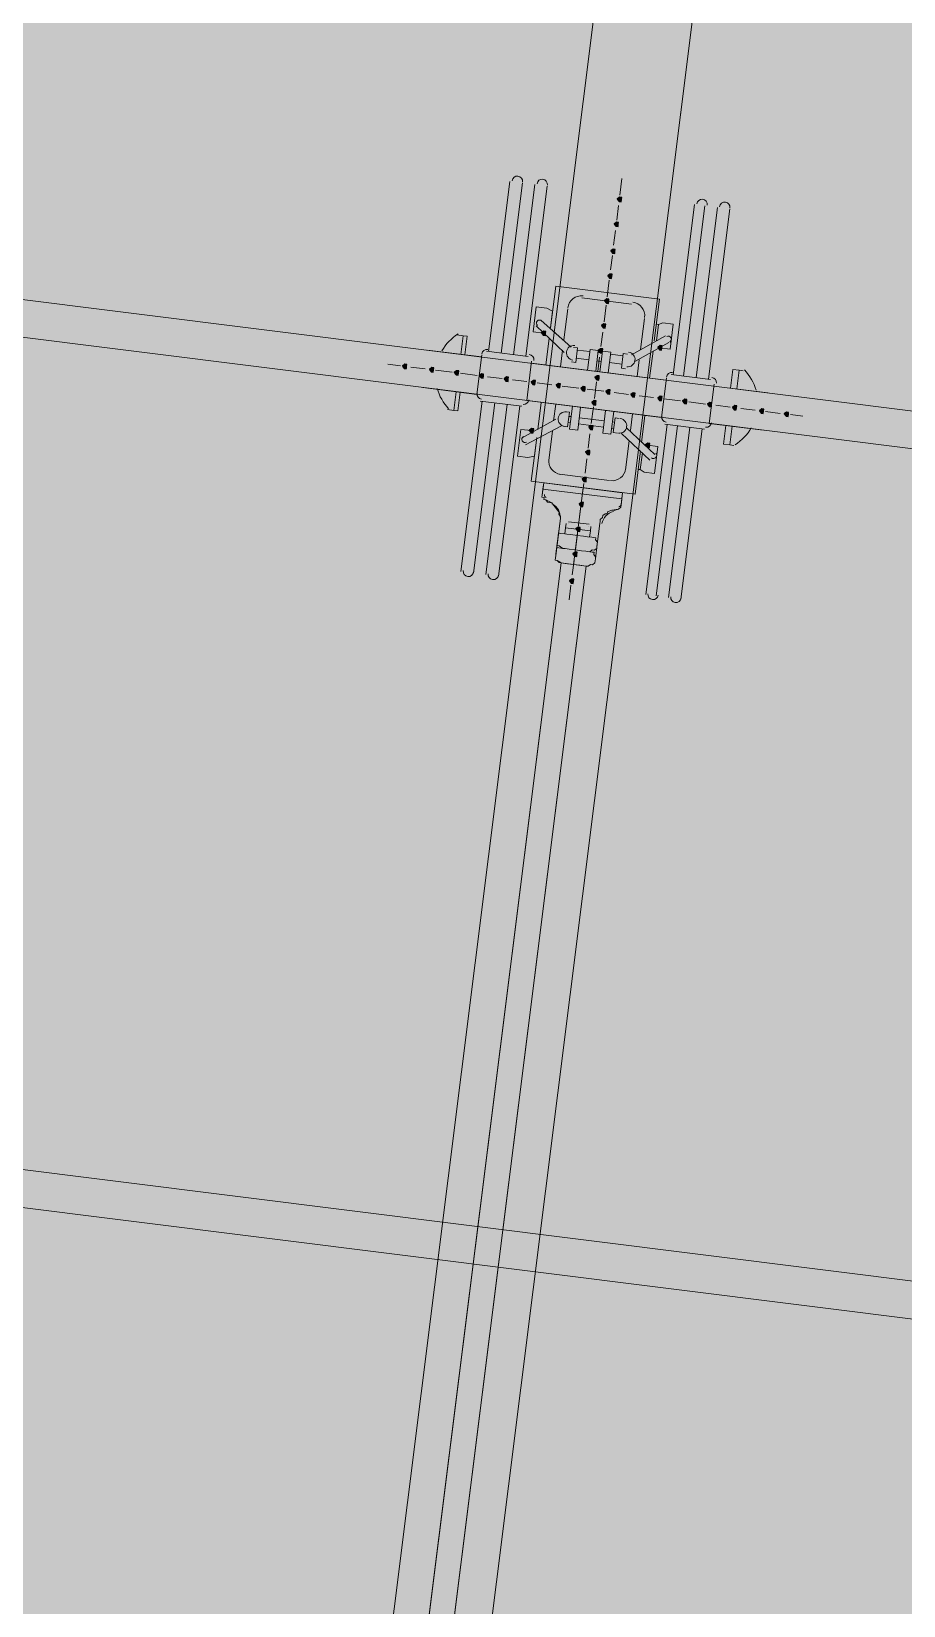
# Model space of a CAD drawing. Header units: metres. Extents: x -4 to 509425, y 7549 to 4732445.
# Drawn here: x 476061.04 to 476064.57, y 4719738.14 to 4719744.51 of the extents above; entities that cross this region are included whole.
import ezdxf

# ---------------------------------------------------------------- set-up
doc = ezdxf.new("R2010")
doc.units = ezdxf.units.M
doc.header["$LTSCALE"] = 0.01
doc.header["$MEASUREMENT"] = 0
doc.layers.get('0').update_dxf_attribs({"lineweight": 0})
doc.layers.add('_SUBESTACIÓN', color=1, linetype='Continuous')
doc.layers.add('SUBESTACION LA VID', color=253, linetype='Continuous')

# ---------------------------------------------------------------- blocks, each defined once
blk = doc.blocks.new('A$Cfff6051d')
at = {"layer": 'SUBESTACION LA VID', "transparency": 33554687}
h = blk.add_hatch(color=256, dxfattribs=at)
h.dxf.hatch_style = 2
h.paths.add_polyline_path([(476063.4263, 4719743.8324), (476063.4274, 4719743.8408), (476063.419, 4719743.8419), (476063.4095, 4719743.8345), (476063.4169, 4719743.8251), (476063.4253, 4719743.824)])
h = blk.add_hatch(color=256, dxfattribs=at)
h.dxf.hatch_style = 2
h.paths.add_polyline_path([(476063.4137, 4719743.7316), (476063.4148, 4719743.74), (476063.4064, 4719743.7411), (476063.3969, 4719743.7337), (476063.4043, 4719743.7243), (476063.4127, 4719743.7232)])
h = blk.add_hatch(color=256, dxfattribs=at)
h.dxf.hatch_style = 2
h.paths.add_polyline_path([(476063.4, 4719743.6224), (476063.4011, 4719743.6308), (476063.3927, 4719743.6319), (476063.3832, 4719743.6245), (476063.3906, 4719743.6151), (476063.399, 4719743.614)])
h = blk.add_hatch(color=256, dxfattribs=at)
h.dxf.hatch_style = 2
h.paths.add_polyline_path([(476063.3874, 4719743.5216), (476063.3884, 4719743.53), (476063.38, 4719743.5311), (476063.3706, 4719743.5237), (476063.3779, 4719743.5143), (476063.3863, 4719743.5132)])
h = blk.add_hatch(color=256, dxfattribs=at)
h.dxf.hatch_style = 2
h.paths.add_polyline_path([(476063.3747, 4719743.4208), (476063.3758, 4719743.4292), (476063.3674, 4719743.4303), (476063.3579, 4719743.4229), (476063.3653, 4719743.4135), (476063.3737, 4719743.4124)])
h = blk.add_hatch(color=256, dxfattribs=at)
h.dxf.hatch_style = 2
h.paths.add_polyline_path([(476063.3621, 4719743.32), (476063.3632, 4719743.3284), (476063.3548, 4719743.3295), (476063.3453, 4719743.3221), (476063.3526, 4719743.3127), (476063.361, 4719743.3116)])
h = blk.add_hatch(color=256, dxfattribs=at)
h.dxf.hatch_style = 2
h.paths.add_polyline_path([(476063.1195, 4719743.2907), (476063.1206, 4719743.2991), (476063.1122, 4719743.3001), (476063.1027, 4719743.2928), (476063.1101, 4719743.2833), (476063.1185, 4719743.2823)])
h = blk.add_hatch(color=256, dxfattribs=at)
h.dxf.hatch_style = 2
h.paths.add_polyline_path([(476063.3495, 4719743.2192), (476063.3505, 4719743.2276), (476063.3421, 4719743.2287), (476063.3327, 4719743.2213), (476063.34, 4719743.2119), (476063.3484, 4719743.2108)])
h = blk.add_hatch(color=256, dxfattribs=at)
h.dxf.hatch_style = 2
h.paths.add_polyline_path([(476063.5899, 4719743.2317), (476063.591, 4719743.2401), (476063.5826, 4719743.2412), (476063.5731, 4719743.2338), (476063.5805, 4719743.2244), (476063.5889, 4719743.2233)])
h = blk.add_hatch(color=256, dxfattribs=at)
h.dxf.hatch_style = 2
h.paths.add_polyline_path([(476062.5566, 4719743.1565), (476062.5577, 4719743.1649), (476062.5493, 4719743.1659), (476062.5398, 4719743.1586), (476062.5472, 4719743.1491), (476062.5556, 4719743.1481)])
h = blk.add_hatch(color=256, dxfattribs=at)
h.dxf.hatch_style = 2
h.paths.add_polyline_path([(476062.6658, 4719743.1428), (476062.6669, 4719743.1512), (476062.6585, 4719743.1522), (476062.649, 4719743.1449), (476062.6564, 4719743.1354), (476062.6648, 4719743.1344)])
h = blk.add_hatch(color=256, dxfattribs=at)
h.dxf.hatch_style = 2
h.paths.add_polyline_path([(476062.7666, 4719743.1302), (476062.7677, 4719743.1386), (476062.7593, 4719743.1396), (476062.7498, 4719743.1323), (476062.7572, 4719743.1228), (476062.7656, 4719743.1218)])
h = blk.add_hatch(color=256, dxfattribs=at)
h.dxf.hatch_style = 2
h.paths.add_polyline_path([(476062.8674, 4719743.1175), (476062.8685, 4719743.1259), (476062.8601, 4719743.127), (476062.8506, 4719743.1196), (476062.858, 4719743.1102), (476062.8664, 4719743.1091)])
h = blk.add_hatch(color=256, dxfattribs=at)
h.dxf.hatch_style = 2
h.paths.add_polyline_path([(476062.9682, 4719743.1049), (476062.9693, 4719743.1133), (476062.9609, 4719743.1143), (476062.9514, 4719743.107), (476062.9588, 4719743.0975), (476062.9672, 4719743.0965)])
h = blk.add_hatch(color=256, dxfattribs=at)
h.dxf.hatch_style = 2
h.paths.add_polyline_path([(476063.0774, 4719743.0912), (476063.0785, 4719743.0996), (476063.0701, 4719743.1006), (476063.0606, 4719743.0933), (476063.068, 4719743.0838), (476063.0764, 4719743.0828)])
h = blk.add_hatch(color=256, dxfattribs=at)
h.dxf.hatch_style = 2
h.paths.add_polyline_path([(476063.1783, 4719743.0785), (476063.1793, 4719743.0869), (476063.1709, 4719743.088), (476063.1615, 4719743.0807), (476063.1688, 4719743.0712), (476063.1772, 4719743.0701)])
h = blk.add_hatch(color=256, dxfattribs=at)
h.dxf.hatch_style = 2
h.paths.add_polyline_path([(476063.2791, 4719743.0659), (476063.2801, 4719743.0743), (476063.2717, 4719743.0754), (476063.2623, 4719743.068), (476063.2696, 4719743.0586), (476063.278, 4719743.0575)])
h = blk.add_hatch(color=256, dxfattribs=at)
h.dxf.hatch_style = 2
h.paths.add_polyline_path([(476063.3358, 4719743.11), (476063.3368, 4719743.1184), (476063.3284, 4719743.1195), (476063.319, 4719743.1121), (476063.3263, 4719743.1027), (476063.3347, 4719743.1016)])
h = blk.add_hatch(color=256, dxfattribs=at)
h.dxf.hatch_style = 2
h.paths.add_polyline_path([(476063.3799, 4719743.0533), (476063.3809, 4719743.0617), (476063.3725, 4719743.0627), (476063.3631, 4719743.0554), (476063.3704, 4719743.0459), (476063.3788, 4719743.0449)])
h = blk.add_hatch(color=256, dxfattribs=at)
h.dxf.hatch_style = 2
h.paths.add_polyline_path([(476063.3231, 4719743.0092), (476063.3242, 4719743.0176), (476063.3158, 4719743.0186), (476063.3063, 4719743.0113), (476063.3137, 4719743.0018), (476063.3221, 4719743.0008)])
h = blk.add_hatch(color=256, dxfattribs=at)
h.dxf.hatch_style = 2
h.paths.add_polyline_path([(476063.4807, 4719743.0406), (476063.4817, 4719743.049), (476063.4733, 4719743.0501), (476063.4639, 4719743.0427), (476063.4712, 4719743.0333), (476063.4796, 4719743.0322)])
h = blk.add_hatch(color=256, dxfattribs=at)
h.dxf.hatch_style = 2
h.paths.add_polyline_path([(476063.5899, 4719743.0269), (476063.5909, 4719743.0353), (476063.5825, 4719743.0364), (476063.5731, 4719743.0291), (476063.5804, 4719743.0196), (476063.5888, 4719743.0185)])
h = blk.add_hatch(color=256, dxfattribs=at)
h.dxf.hatch_style = 2
h.paths.add_polyline_path([(476063.6907, 4719743.0143), (476063.6917, 4719743.0227), (476063.6833, 4719743.0238), (476063.6739, 4719743.0164), (476063.6812, 4719743.007), (476063.6896, 4719743.0059)])
h = blk.add_hatch(color=256, dxfattribs=at)
h.dxf.hatch_style = 2
h.paths.add_polyline_path([(476063.7915, 4719743.0017), (476063.7925, 4719743.0101), (476063.7841, 4719743.0111), (476063.7747, 4719743.0038), (476063.782, 4719742.9943), (476063.7904, 4719742.9933)])
h = blk.add_hatch(color=256, dxfattribs=at)
h.dxf.hatch_style = 2
h.paths.add_polyline_path([(476063.8923, 4719742.989), (476063.8933, 4719742.9974), (476063.8849, 4719742.9985), (476063.8755, 4719742.9911), (476063.8828, 4719742.9817), (476063.8912, 4719742.9806)])
h = blk.add_hatch(color=256, dxfattribs=at)
h.dxf.hatch_style = 2
h.paths.add_polyline_path([(476064.0015, 4719742.9753), (476064.0025, 4719742.9837), (476063.9941, 4719742.9848), (476063.9847, 4719742.9774), (476063.992, 4719742.968), (476064.0004, 4719742.9669)])
h = blk.add_hatch(color=256, dxfattribs=at)
h.dxf.hatch_style = 2
h.paths.add_polyline_path([(476064.1023, 4719742.9627), (476064.1033, 4719742.9711), (476064.0949, 4719742.9722), (476064.0855, 4719742.9648), (476064.0928, 4719742.9554), (476064.1012, 4719742.9543)])
h = blk.add_hatch(color=256, dxfattribs=at)
h.dxf.hatch_style = 2
h.paths.add_polyline_path([(476063.07, 4719742.8959), (476063.0711, 4719742.9043), (476063.0627, 4719742.9053), (476063.0532, 4719742.898), (476063.0606, 4719742.8885), (476063.069, 4719742.8875)])
h = blk.add_hatch(color=256, dxfattribs=at)
h.dxf.hatch_style = 2
h.paths.add_polyline_path([(476063.3105, 4719742.9084), (476063.3115, 4719742.9168), (476063.3031, 4719742.9178), (476063.2937, 4719742.9105), (476063.301, 4719742.901), (476063.3094, 4719742.9)])
h = blk.add_hatch(color=256, dxfattribs=at)
h.dxf.hatch_style = 2
h.paths.add_polyline_path([(476063.2979, 4719742.8076), (476063.2989, 4719742.816), (476063.2905, 4719742.817), (476063.2811, 4719742.8097), (476063.2884, 4719742.8002), (476063.2968, 4719742.7992)])
h = blk.add_hatch(color=256, dxfattribs=at)
h.dxf.hatch_style = 2
h.paths.add_polyline_path([(476063.5404, 4719742.8369), (476063.5415, 4719742.8453), (476063.5331, 4719742.8464), (476063.5236, 4719742.839), (476063.531, 4719742.8296), (476063.5394, 4719742.8285)])
h = blk.add_hatch(color=256, dxfattribs=at)
h.dxf.hatch_style = 2
h.paths.add_polyline_path([(476063.2842, 4719742.6984), (476063.2852, 4719742.7068), (476063.2768, 4719742.7078), (476063.2674, 4719742.7005), (476063.2747, 4719742.691), (476063.2831, 4719742.69)])
h = blk.add_hatch(color=256, dxfattribs=at)
h.dxf.hatch_style = 2
h.paths.add_polyline_path([(476063.2715, 4719742.5976), (476063.2726, 4719742.606), (476063.2642, 4719742.607), (476063.2547, 4719742.5997), (476063.2621, 4719742.5902), (476063.2705, 4719742.5892)])
h = blk.add_hatch(color=256, dxfattribs=at)
h.dxf.hatch_style = 2
h.paths.add_polyline_path([(476063.2589, 4719742.4968), (476063.2599, 4719742.5052), (476063.2515, 4719742.5062), (476063.2421, 4719742.4989), (476063.2494, 4719742.4894), (476063.2578, 4719742.4884)])
h = blk.add_hatch(color=256, dxfattribs=at)
h.dxf.hatch_style = 2
h.paths.add_polyline_path([(476063.2463, 4719742.396), (476063.2473, 4719742.4044), (476063.2389, 4719742.4054), (476063.2295, 4719742.3981), (476063.2368, 4719742.3886), (476063.2452, 4719742.3876)])
h = blk.add_hatch(color=256, dxfattribs=at)
h.dxf.hatch_style = 2
h.paths.add_polyline_path([(476063.2326, 4719742.2868), (476063.2336, 4719742.2952), (476063.2252, 4719742.2962), (476063.2158, 4719742.2889), (476063.2231, 4719742.2794), (476063.2315, 4719742.2784)])
at = {"layer": 'SUBESTACION LA VID', "lineweight": 15}
for p, q in [((476071.0252, 4719742.1716), (475975.2782, 4719754.1753)), ((476071.0063, 4719742.0204), (475975.2593, 4719754.0241)), ((476070.5903, 4719738.7022), (475974.8433, 4719750.706)), ((476070.5713, 4719738.551), (475974.8243, 4719750.5548)), ((476062.9748, 4719743.9061), (476062.8885, 4719743.2173)), ((476062.9389, 4719743.2109), (476063.0252, 4719743.8998)), ((476063.0756, 4719743.8935), (476062.9893, 4719743.2046)), ((476063.0397, 4719743.1983), (476063.126, 4719743.8871)), ((476063.4285, 4719743.9175), (476063.42, 4719743.8503)), ((476063.4148, 4719743.8083), (476063.4074, 4719743.7495)), ((476063.6361, 4719743.1235), (476063.7225, 4719743.8124)), ((476063.7645, 4719743.8071), (476063.6781, 4719743.1183)), ((476063.7285, 4719743.112), (476063.8149, 4719743.8008)), ((476063.8653, 4719743.7945), (476063.7789, 4719743.1056)), ((476063.4021, 4719743.7075), (476063.3948, 4719743.6487)), ((476063.3895, 4719743.6067), (476063.3821, 4719743.5479)), ((476063.3769, 4719743.5059), (476063.3684, 4719743.4387)), ((476063.1395, 4719743.3138), (476063.1605, 4719743.4818)), ((476063.5806, 4719743.4291), (476063.1605, 4719743.4818)), ((476063.193, 4719743.2644), (476063.2088, 4719743.3904)), ((476063.4671, 4719743.4092), (476063.2655, 4719743.4345)), ((476063.3642, 4719743.4051), (476063.3558, 4719743.3379)), ((476063.5595, 4719743.2611), (476063.5806, 4719743.4291)), ((476063.0807, 4719743.3212), (476063.1951, 4719743.213)), ((476063.1006, 4719743.3443), (476063.2235, 4719743.235)), ((476063.5038, 4719743.2254), (476063.5196, 4719743.3514)), ((476062.7604, 4719743.2845), (476062.7856, 4719743.2814)), ((476063.1205, 4719743.1626), (476063.1342, 4719743.2718)), ((476063.3505, 4719743.2959), (476063.3432, 4719743.2371)), ((476063.6047, 4719743.2811), (476063.4671, 4719743.2045)), ((476063.6183, 4719743.2538), (476063.4807, 4719743.1772)), ((476062.8601, 4719743.1952), (476062.6417, 4719743.2226)), ((476062.8412, 4719743.044), (476062.8612, 4719743.2036)), ((476063.0481, 4719743.1973), (476062.8801, 4719743.2183)), ((476063.1793, 4719743.1552), (476063.1878, 4719743.2224)), ((476063.2938, 4719743.1835), (476063.2434, 4719743.1898)), ((476063.298, 4719743.2171), (476063.2476, 4719743.2234)), ((476063.2885, 4719743.1415), (476063.2991, 4719743.2255)), ((476063.3327, 4719743.2213), (476063.2991, 4719743.2255)), ((476063.3221, 4719743.1373), (476063.3327, 4719743.2213)), ((476063.3379, 4719743.1951), (476063.3305, 4719743.1363)), ((476063.3484, 4719743.2108), (476063.3316, 4719743.2129)), ((476063.3389, 4719743.1352), (476063.3495, 4719743.2192)), ((476063.3831, 4719743.215), (476063.3495, 4719743.2192)), ((476063.3725, 4719743.131), (476063.3831, 4719743.215)), ((476063.4324, 4719743.2003), (476063.382, 4719743.2066)), ((476063.4503, 4719743.2066), (476063.4335, 4719743.2087)), ((476063.5405, 4719743.1099), (476063.5542, 4719743.2191)), ((476063.6235, 4719743.2275), (476063.5815, 4719743.2328)), ((476062.5314, 4719743.1596), (476062.481, 4719743.166)), ((476062.6322, 4719743.147), (476062.5734, 4719743.1544)), ((476062.7414, 4719743.1333), (476062.6742, 4719743.1417)), ((476062.8422, 4719743.1207), (476062.775, 4719743.1291)), ((476063.0628, 4719743.1784), (476063.0428, 4719743.0187)), ((476063.6077, 4719743.1015), (476063.0617, 4719743.17)), ((476063.3442, 4719743.1772), (476063.3274, 4719743.1793)), ((476063.4282, 4719743.1667), (476063.3778, 4719743.173)), ((476063.4901, 4719743.1162), (476063.4986, 4719743.1834)), ((476063.6277, 4719743.1246), (476063.7873, 4719743.1046)), ((476063.9196, 4719743.1392), (476063.9028, 4719743.1413)), ((476062.8412, 4719743.044), (476062.6227, 4719743.0714)), ((476062.943, 4719743.108), (476062.8842, 4719743.1154)), ((476063.0438, 4719743.0954), (476062.985, 4719743.1028)), ((476063.1447, 4719743.0828), (476063.0858, 4719743.0901)), ((476063.2539, 4719743.0691), (476063.1867, 4719743.0775)), ((476063.3547, 4719743.0564), (476063.2875, 4719743.0649)), ((476063.3253, 4719743.0943), (476063.3168, 4719743.027)), ((476063.782, 4719742.9261), (476063.802, 4719743.0857)), ((476063.801, 4719743.0773), (476064.0194, 4719743.0499)), ((476062.7645, 4719742.9768), (476062.774, 4719743.0524)), ((476062.7768, 4719742.3268), (476062.8632, 4719743.0157)), ((476062.9136, 4719743.0093), (476062.8272, 4719742.3205)), ((476063.0228, 4719742.9956), (476062.8548, 4719743.0167)), ((476062.8776, 4719742.3142), (476062.964, 4719743.003)), ((476063.0144, 4719742.9967), (476062.928, 4719742.3079)), ((476063.0879, 4719742.9022), (476063.1016, 4719743.0114)), ((476063.1519, 4719742.9368), (476063.1604, 4719743.004)), ((476063.2276, 4719742.9956), (476063.216, 4719742.9032)), ((476063.4555, 4719743.0438), (476063.3967, 4719743.0512)), ((476063.5563, 4719743.0312), (476063.4975, 4719743.0385)), ((476063.6655, 4719743.0175), (476063.5983, 4719743.0259)), ((476063.7663, 4719743.0048), (476063.6991, 4719743.0133)), ((476063.8671, 4719742.9922), (476063.8083, 4719742.9996)), ((476062.7477, 4719742.9789), (476062.7225, 4719742.9821)), ((476063.0238, 4719742.8675), (476063.1614, 4719742.9441)), ((476063.2223, 4719742.9536), (476063.2139, 4719742.9546)), ((476063.2612, 4719742.9914), (476063.2496, 4719742.899)), ((476063.3567, 4719742.9367), (476063.2559, 4719742.9494)), ((476063.3126, 4719742.9934), (476063.3042, 4719742.9262)), ((476063.362, 4719742.9787), (476063.3504, 4719742.8863)), ((476063.3956, 4719742.9745), (476063.384, 4719742.8821)), ((476063.3987, 4719742.9315), (476063.3903, 4719742.9325)), ((476063.4628, 4719742.8978), (476063.4712, 4719742.965)), ((476063.5079, 4719742.8495), (476063.5216, 4719742.9587)), ((476063.9679, 4719742.9796), (476063.9091, 4719742.9869)), ((476064.0687, 4719742.9669), (476064.0099, 4719742.9743)), ((476064.1611, 4719742.9553), (476064.1107, 4719742.9617)), ((476063.0374, 4719742.8402), (476063.1834, 4719742.9158)), ((476063.0615, 4719742.6922), (476063.0837, 4719742.8686)), ((476063.1319, 4719742.7772), (476063.1467, 4719742.8948)), ((476063.2191, 4719742.9284), (476063.2107, 4719742.9294)), ((476063.2496, 4719742.899), (476063.216, 4719742.9032)), ((476063.3536, 4719742.9115), (476063.2527, 4719742.9242)), ((476063.2989, 4719742.8842), (476063.2916, 4719742.8254)), ((476063.384, 4719742.8821), (476063.3504, 4719742.8863)), ((476063.3956, 4719742.9063), (476063.3872, 4719742.9073)), ((476063.4103, 4719742.8874), (476063.3935, 4719742.8895)), ((476063.5415, 4719742.777), (476063.4271, 4719742.8852)), ((476063.5614, 4719742.8001), (476063.447, 4719742.9083)), ((476063.6108, 4719742.9219), (476063.5245, 4719742.2331)), ((476063.5665, 4719742.2278), (476063.6528, 4719742.9167)), ((476063.6024, 4719742.923), (476063.762, 4719742.903)), ((476063.7032, 4719742.9103), (476063.6169, 4719742.2215)), ((476063.6673, 4719742.2152), (476063.7536, 4719742.904)), ((476063.782, 4719742.9261), (476064.0004, 4719742.8987)), ((476063.8397, 4719742.842), (476063.8492, 4719742.9176)), ((476063.4427, 4719742.7382), (476063.4575, 4719742.8558)), ((476063.4816, 4719742.6395), (476063.5037, 4719742.8159)), ((476063.574, 4719742.8327), (476063.532, 4719742.838)), ((476063.8649, 4719742.8389), (476063.8817, 4719742.8368)), ((476063.2863, 4719742.7834), (476063.2789, 4719742.7246)), ((476063.4816, 4719742.6395), (476063.0615, 4719742.6922)), ((476063.3776, 4719742.6952), (476063.176, 4719742.7205)), ((476063.2737, 4719742.6826), (476063.2663, 4719742.6238)), ((476063.428, 4719742.6206), (476063.1088, 4719742.6606)), ((476063.1203, 4719742.6165), (476063.1445, 4719742.605)), ((476063.261, 4719742.5818), (476063.2526, 4719742.5146)), ((476063.3881, 4719742.5744), (476063.4143, 4719742.5797)), ((476063.1791, 4719742.5409), (476063.1686, 4719742.4569)), ((476063.2022, 4719742.5209), (476063.2001, 4719742.5041)), ((476063.2106, 4719742.5199), (476063.2106, 4719742.5199)), ((476063.2957, 4719742.5178), (476063.2117, 4719742.5283)), ((476063.2946, 4719742.5094), (476063.2946, 4719742.5094)), ((476063.3009, 4719742.4915), (476063.303, 4719742.5083)), ((476063.3282, 4719742.4369), (476063.3387, 4719742.5209)), ((476063.1612, 4719742.3981), (476063.1686, 4719742.4569)), ((476063.2484, 4719742.481), (476063.24, 4719742.4138)), ((476063.3282, 4719742.4369), (476063.3208, 4719742.3781)), ((476063.1822, 4719742.3613), (476062.4408, 4719736.4475)), ((476063.2347, 4719742.3718), (476063.2273, 4719742.313)), ((476063.283, 4719742.3487), (476062.5416, 4719736.4349)), ((476063.2221, 4719742.271), (476063.2147, 4719742.2122))]:
    blk.add_line(p, q, dxfattribs=at)
at = {"layer": 'SUBESTACION LA VID', "lineweight": 0}
for p, q in [((476063.4312, 4719742.6458), (476063.4238, 4719742.587)), ((476063.1822, 4719742.3613), (476063.283, 4719742.3487))]:
    blk.add_line(p, q, dxfattribs=at)
at = {"layer": 'SUBESTACION LA VID', "lineweight": 15}
for points in [[(476061.6303, 4719731.1396), (476066.0071, 4719766.0514), (476066.2483, 4719767.9751)], [(476066.6431, 4719767.9256), (476066.402, 4719766.0019), (476062.0251, 4719731.0901)], [(476071.0063, 4719742.0204), (476071.0252, 4719742.1716), (475975.2782, 4719754.1753), (475975.2593, 4719754.0241), (476071.0063, 4719742.0204)], [(476070.5713, 4719738.551), (476070.5903, 4719738.7022), (475974.8433, 4719750.706), (475974.8243, 4719750.5548), (476070.5713, 4719738.551)], [(476063.1111, 4719743.2917), (476063.0691, 4719743.297), (476063.0818, 4719743.3978), (476063.1238, 4719743.3925), (476063.1479, 4719743.381), (476063.1395, 4719743.3138)], [(476063.5679, 4719743.3283), (476063.5763, 4719743.3273), (476063.5679, 4719743.2601)], [(476063.6235, 4719743.2275), (476063.6362, 4719743.3283), (476063.5942, 4719743.3336), (476063.5763, 4719743.3273)], [(476062.7929, 4719743.2037), (476062.8024, 4719743.2793), (476062.7856, 4719743.2814), (476062.7761, 4719743.2058)], [(476063.2245, 4719743.1751), (476063.2413, 4719743.173), (476063.2487, 4719743.2318), (476063.2319, 4719743.2339)], [(476063.4429, 4719743.1478), (476063.4261, 4719743.1499), (476063.4335, 4719743.2087)], [(476063.8682, 4719743.0688), (476063.8776, 4719743.1445), (476063.9028, 4719743.1413), (476063.8934, 4719743.0657)], [(476063.6088, 4719743.1099), (476063.5888, 4719742.9503), (476063.0428, 4719743.0187)], [(476062.7572, 4719743.0546), (476062.7477, 4719742.9789), (476062.7645, 4719742.9768)], [(476063.1992, 4719742.9735), (476063.216, 4719742.9714), (476063.2086, 4719742.9126), (476063.1918, 4719742.9147)], [(476063.4176, 4719742.9462), (476063.4008, 4719742.9483), (476063.3935, 4719742.8895)], [(476063.0616, 4719742.8969), (476063.0196, 4719742.9022), (476063.0059, 4719742.793), (476063.0479, 4719742.7877), (476063.0742, 4719742.793), (476063.0826, 4719742.8602)], [(476063.8744, 4719742.9145), (476063.8649, 4719742.8389), (476063.8397, 4719742.842)], [(476063.4942, 4719742.7403), (476063.5026, 4719742.7393), (476063.511, 4719742.8065)], [(476063.574, 4719742.8327), (476063.5604, 4719742.7235), (476063.5183, 4719742.7287), (476063.5026, 4719742.7393)], [(476063.1056, 4719742.6354), (476063.112, 4719742.6858), (476063.2716, 4719742.6658), (476063.2326, 4719742.355), (476063.2074, 4719742.3582), (476063.199, 4719742.3592), (476063.1906, 4719742.3603), (476063.1822, 4719742.3613), (476063.1738, 4719742.3624), (476063.1664, 4719742.3718), (476063.158, 4719742.3729), (476063.1591, 4719742.3813), (476063.1601, 4719742.3897), (476063.1612, 4719742.3981), (476063.1686, 4719742.4569), (476063.1791, 4719742.5409), (476063.1802, 4719742.5493), (476063.1728, 4719742.5588), (476063.1739, 4719742.5672), (476063.1665, 4719742.5766), (476063.1592, 4719742.5861), (476063.1518, 4719742.5955), (476063.1445, 4719742.605), (476063.1277, 4719742.6071), (476063.1203, 4719742.6165), (476063.1119, 4719742.6176), (476063.113, 4719742.626), (476063.1046, 4719742.627), (476063.1056, 4719742.6354)], [(476063.4248, 4719742.5954), (476063.428, 4719742.6206), (476063.4312, 4719742.6458), (476063.112, 4719742.6858), (476063.1088, 4719742.6606), (476063.1056, 4719742.6354)], [(476063.4248, 4719742.5954), (476063.4312, 4719742.6458), (476063.2716, 4719742.6658), (476063.2326, 4719742.355), (476063.2578, 4719742.3519), (476063.2662, 4719742.3508), (476063.283, 4719742.3487), (476063.2914, 4719742.3476), (476063.3008, 4719742.355), (476063.3092, 4719742.3539), (476063.3187, 4719742.3613), (476063.3198, 4719742.3697), (476063.3208, 4719742.3781), (476063.3282, 4719742.4369), (476063.3387, 4719742.5209), (476063.3398, 4719742.5293), (476063.3408, 4719742.5377), (476063.3503, 4719742.545), (476063.3513, 4719742.5534), (476063.3608, 4719742.5608), (476063.3692, 4719742.5597), (476063.3702, 4719742.5681), (476063.3881, 4719742.5744), (476063.3965, 4719742.5734), (476063.4143, 4719742.5797), (476063.4238, 4719742.587), (476063.4248, 4719742.5954)], [(476063.2977, 4719742.4663), (476063.3009, 4719742.4915), (476063.2001, 4719742.5041), (476063.1969, 4719742.4789)], [(476063.1612, 4719742.3981), (476063.1623, 4719742.4065), (476063.1633, 4719742.4149), (476063.1644, 4719742.4233), (476063.1728, 4719742.4222), (476063.1896, 4719742.4201), (476063.198, 4719742.4191), (476063.2148, 4719742.417), (476063.24, 4719742.4138), (476063.2652, 4719742.4107), (476063.282, 4719742.4086), (476063.2988, 4719742.4064), (476063.3072, 4719742.4054), (476063.3156, 4719742.4043), (476063.3145, 4719742.3959), (476063.3219, 4719742.3865), (476063.3208, 4719742.3781), (476063.3198, 4719742.3697), (476063.3187, 4719742.3613), (476063.3092, 4719742.3539), (476063.3008, 4719742.355), (476063.2914, 4719742.3476), (476063.2746, 4719742.3498), (476063.2578, 4719742.3519), (476063.2326, 4719742.355), (476063.2074, 4719742.3582), (476063.1906, 4719742.3603), (476063.1822, 4719742.3613), (476063.1664, 4719742.3718), (476063.158, 4719742.3729), (476063.1591, 4719742.3813), (476063.1601, 4719742.3897), (476063.1612, 4719742.3981)], [(476063.2473, 4719742.4726), (476063.2725, 4719742.4695), (476063.2893, 4719742.4674), (476063.3061, 4719742.4653), (476063.3145, 4719742.4642), (476063.3229, 4719742.4631), (476063.3219, 4719742.4547), (476063.3292, 4719742.4453), (476063.3282, 4719742.4369), (476063.3271, 4719742.4285), (476063.3261, 4719742.4201), (476063.3166, 4719742.4127), (476063.3082, 4719742.4138), (476063.2988, 4719742.4064), (476063.282, 4719742.4086), (476063.2652, 4719742.4107), (476063.24, 4719742.4138), (476063.2148, 4719742.417), (476063.198, 4719742.4191), (476063.1896, 4719742.4201), (476063.1738, 4719742.4306), (476063.1654, 4719742.4317), (476063.1665, 4719742.4401), (476063.1675, 4719742.4485), (476063.1686, 4719742.4569), (476063.1696, 4719742.4653), (476063.1707, 4719742.4737), (476063.1717, 4719742.4821), (476063.1801, 4719742.4811), (476063.1969, 4719742.4789), (476063.2053, 4719742.4779), (476063.2221, 4719742.4758), (476063.2473, 4719742.4726)], [(476063.1822, 4719742.3613), (476063.283, 4719742.3487), (476062.5416, 4719736.4349), (476062.4408, 4719736.4475), (476063.1822, 4719742.3613)]]:
    blk.add_lwpolyline(points, dxfattribs=at)
at = {"layer": 'SUBESTACION LA VID'}
for points in [[(476063.4263, 4719743.8324), (476063.4274, 4719743.8408), (476063.419, 4719743.8419), (476063.4095, 4719743.8345), (476063.4169, 4719743.8251), (476063.4253, 4719743.824)], [(476063.4137, 4719743.7316), (476063.4148, 4719743.74), (476063.4064, 4719743.7411), (476063.3969, 4719743.7337), (476063.4043, 4719743.7243), (476063.4127, 4719743.7232)], [(476063.4, 4719743.6224), (476063.4011, 4719743.6308), (476063.3927, 4719743.6319), (476063.3832, 4719743.6245), (476063.3906, 4719743.6151), (476063.399, 4719743.614)], [(476063.3874, 4719743.5216), (476063.3884, 4719743.53), (476063.38, 4719743.5311), (476063.3706, 4719743.5237), (476063.3779, 4719743.5143), (476063.3863, 4719743.5132)], [(476063.3747, 4719743.4208), (476063.3758, 4719743.4292), (476063.3674, 4719743.4303), (476063.3579, 4719743.4229), (476063.3653, 4719743.4135), (476063.3737, 4719743.4124)], [(476063.3621, 4719743.32), (476063.3632, 4719743.3284), (476063.3548, 4719743.3295), (476063.3453, 4719743.3221), (476063.3526, 4719743.3127), (476063.361, 4719743.3116)], [(476063.1195, 4719743.2907), (476063.1206, 4719743.2991), (476063.1122, 4719743.3001), (476063.1027, 4719743.2928), (476063.1101, 4719743.2833), (476063.1185, 4719743.2823)], [(476063.3495, 4719743.2192), (476063.3505, 4719743.2276), (476063.3421, 4719743.2287), (476063.3327, 4719743.2213), (476063.34, 4719743.2119), (476063.3484, 4719743.2108)], [(476063.5899, 4719743.2317), (476063.591, 4719743.2401), (476063.5826, 4719743.2412), (476063.5731, 4719743.2338), (476063.5805, 4719743.2244), (476063.5889, 4719743.2233)], [(476062.5566, 4719743.1565), (476062.5577, 4719743.1649), (476062.5493, 4719743.1659), (476062.5398, 4719743.1586), (476062.5472, 4719743.1491), (476062.5556, 4719743.1481)], [(476062.6658, 4719743.1428), (476062.6669, 4719743.1512), (476062.6585, 4719743.1522), (476062.649, 4719743.1449), (476062.6564, 4719743.1354), (476062.6648, 4719743.1344)], [(476062.7666, 4719743.1302), (476062.7677, 4719743.1386), (476062.7593, 4719743.1396), (476062.7498, 4719743.1323), (476062.7572, 4719743.1228), (476062.7656, 4719743.1218)], [(476062.8674, 4719743.1175), (476062.8685, 4719743.1259), (476062.8601, 4719743.127), (476062.8506, 4719743.1196), (476062.858, 4719743.1102), (476062.8664, 4719743.1091)], [(476062.9682, 4719743.1049), (476062.9693, 4719743.1133), (476062.9609, 4719743.1143), (476062.9514, 4719743.107), (476062.9588, 4719743.0975), (476062.9672, 4719743.0965)], [(476063.0774, 4719743.0912), (476063.0785, 4719743.0996), (476063.0701, 4719743.1006), (476063.0606, 4719743.0933), (476063.068, 4719743.0838), (476063.0764, 4719743.0828)], [(476063.1783, 4719743.0785), (476063.1793, 4719743.0869), (476063.1709, 4719743.088), (476063.1615, 4719743.0807), (476063.1688, 4719743.0712), (476063.1772, 4719743.0701)], [(476063.2791, 4719743.0659), (476063.2801, 4719743.0743), (476063.2717, 4719743.0754), (476063.2623, 4719743.068), (476063.2696, 4719743.0586), (476063.278, 4719743.0575)], [(476063.3358, 4719743.11), (476063.3368, 4719743.1184), (476063.3284, 4719743.1195), (476063.319, 4719743.1121), (476063.3263, 4719743.1027), (476063.3347, 4719743.1016)], [(476063.3799, 4719743.0533), (476063.3809, 4719743.0617), (476063.3725, 4719743.0627), (476063.3631, 4719743.0554), (476063.3704, 4719743.0459), (476063.3788, 4719743.0449)], [(476063.3231, 4719743.0092), (476063.3242, 4719743.0176), (476063.3158, 4719743.0186), (476063.3063, 4719743.0113), (476063.3137, 4719743.0018), (476063.3221, 4719743.0008)], [(476063.4807, 4719743.0406), (476063.4817, 4719743.049), (476063.4733, 4719743.0501), (476063.4639, 4719743.0427), (476063.4712, 4719743.0333), (476063.4796, 4719743.0322)], [(476063.5899, 4719743.0269), (476063.5909, 4719743.0353), (476063.5825, 4719743.0364), (476063.5731, 4719743.0291), (476063.5804, 4719743.0196), (476063.5888, 4719743.0185)], [(476063.6907, 4719743.0143), (476063.6917, 4719743.0227), (476063.6833, 4719743.0238), (476063.6739, 4719743.0164), (476063.6812, 4719743.007), (476063.6896, 4719743.0059)], [(476063.7915, 4719743.0017), (476063.7925, 4719743.0101), (476063.7841, 4719743.0111), (476063.7747, 4719743.0038), (476063.782, 4719742.9943), (476063.7904, 4719742.9933)], [(476063.8923, 4719742.989), (476063.8933, 4719742.9974), (476063.8849, 4719742.9985), (476063.8755, 4719742.9911), (476063.8828, 4719742.9817), (476063.8912, 4719742.9806)], [(476064.0015, 4719742.9753), (476064.0025, 4719742.9837), (476063.9941, 4719742.9848), (476063.9847, 4719742.9774), (476063.992, 4719742.968), (476064.0004, 4719742.9669)], [(476064.1023, 4719742.9627), (476064.1033, 4719742.9711), (476064.0949, 4719742.9722), (476064.0855, 4719742.9648), (476064.0928, 4719742.9554), (476064.1012, 4719742.9543)], [(476063.07, 4719742.8959), (476063.0711, 4719742.9043), (476063.0627, 4719742.9053), (476063.0532, 4719742.898), (476063.0606, 4719742.8885), (476063.069, 4719742.8875)], [(476063.3105, 4719742.9084), (476063.3115, 4719742.9168), (476063.3031, 4719742.9178), (476063.2937, 4719742.9105), (476063.301, 4719742.901), (476063.3094, 4719742.9)], [(476063.2979, 4719742.8076), (476063.2989, 4719742.816), (476063.2905, 4719742.817), (476063.2811, 4719742.8097), (476063.2884, 4719742.8002), (476063.2968, 4719742.7992)], [(476063.5404, 4719742.8369), (476063.5415, 4719742.8453), (476063.5331, 4719742.8464), (476063.5236, 4719742.839), (476063.531, 4719742.8296), (476063.5394, 4719742.8285)], [(476063.2842, 4719742.6984), (476063.2852, 4719742.7068), (476063.2768, 4719742.7078), (476063.2674, 4719742.7005), (476063.2747, 4719742.691), (476063.2831, 4719742.69)], [(476063.2715, 4719742.5976), (476063.2726, 4719742.606), (476063.2642, 4719742.607), (476063.2547, 4719742.5997), (476063.2621, 4719742.5902), (476063.2705, 4719742.5892)], [(476063.2589, 4719742.4968), (476063.2599, 4719742.5052), (476063.2515, 4719742.5062), (476063.2421, 4719742.4989), (476063.2494, 4719742.4894), (476063.2578, 4719742.4884)], [(476063.2463, 4719742.396), (476063.2473, 4719742.4044), (476063.2389, 4719742.4054), (476063.2295, 4719742.3981), (476063.2368, 4719742.3886), (476063.2452, 4719742.3876)], [(476063.2326, 4719742.2868), (476063.2336, 4719742.2952), (476063.2252, 4719742.2962), (476063.2158, 4719742.2889), (476063.2231, 4719742.2794), (476063.2315, 4719742.2784)]]:
    blk.add_lwpolyline(points, close=True, dxfattribs=at)
at = {"layer": 'SUBESTACION LA VID', "lineweight": 0}
for points in [[(476063.4263, 4719743.8324), (476063.4274, 4719743.8408), (476063.419, 4719743.8419), (476063.4095, 4719743.8345), (476063.4169, 4719743.8251), (476063.4253, 4719743.824)], [(476063.4137, 4719743.7316), (476063.4148, 4719743.74), (476063.4064, 4719743.7411), (476063.3969, 4719743.7337), (476063.4043, 4719743.7243), (476063.4127, 4719743.7232)], [(476063.4, 4719743.6224), (476063.4011, 4719743.6308), (476063.3927, 4719743.6319), (476063.3832, 4719743.6245), (476063.3906, 4719743.6151), (476063.399, 4719743.614)], [(476063.3874, 4719743.5216), (476063.3884, 4719743.53), (476063.38, 4719743.5311), (476063.3706, 4719743.5237), (476063.3779, 4719743.5143), (476063.3863, 4719743.5132)], [(476063.3747, 4719743.4208), (476063.3758, 4719743.4292), (476063.3674, 4719743.4303), (476063.3579, 4719743.4229), (476063.3653, 4719743.4135), (476063.3737, 4719743.4124)], [(476063.3621, 4719743.32), (476063.3632, 4719743.3284), (476063.3548, 4719743.3295), (476063.3453, 4719743.3221), (476063.3526, 4719743.3127), (476063.361, 4719743.3116)], [(476063.1195, 4719743.2907), (476063.1206, 4719743.2991), (476063.1122, 4719743.3001), (476063.1027, 4719743.2928), (476063.1101, 4719743.2833), (476063.1185, 4719743.2823)], [(476063.3495, 4719743.2192), (476063.3505, 4719743.2276), (476063.3421, 4719743.2287), (476063.3327, 4719743.2213), (476063.34, 4719743.2119), (476063.3484, 4719743.2108)], [(476063.5899, 4719743.2317), (476063.591, 4719743.2401), (476063.5826, 4719743.2412), (476063.5731, 4719743.2338), (476063.5805, 4719743.2244), (476063.5889, 4719743.2233)], [(476062.5566, 4719743.1565), (476062.5577, 4719743.1649), (476062.5493, 4719743.1659), (476062.5398, 4719743.1586), (476062.5472, 4719743.1491), (476062.5556, 4719743.1481)], [(476062.6658, 4719743.1428), (476062.6669, 4719743.1512), (476062.6585, 4719743.1522), (476062.649, 4719743.1449), (476062.6564, 4719743.1354), (476062.6648, 4719743.1344)], [(476062.7666, 4719743.1302), (476062.7677, 4719743.1386), (476062.7593, 4719743.1396), (476062.7498, 4719743.1323), (476062.7572, 4719743.1228), (476062.7656, 4719743.1218)], [(476062.8674, 4719743.1175), (476062.8685, 4719743.1259), (476062.8601, 4719743.127), (476062.8506, 4719743.1196), (476062.858, 4719743.1102), (476062.8664, 4719743.1091)], [(476062.9682, 4719743.1049), (476062.9693, 4719743.1133), (476062.9609, 4719743.1143), (476062.9514, 4719743.107), (476062.9588, 4719743.0975), (476062.9672, 4719743.0965)], [(476063.0774, 4719743.0912), (476063.0785, 4719743.0996), (476063.0701, 4719743.1006), (476063.0606, 4719743.0933), (476063.068, 4719743.0838), (476063.0764, 4719743.0828)], [(476063.1783, 4719743.0785), (476063.1793, 4719743.0869), (476063.1709, 4719743.088), (476063.1615, 4719743.0807), (476063.1688, 4719743.0712), (476063.1772, 4719743.0701)], [(476063.2791, 4719743.0659), (476063.2801, 4719743.0743), (476063.2717, 4719743.0754), (476063.2623, 4719743.068), (476063.2696, 4719743.0586), (476063.278, 4719743.0575)], [(476063.3358, 4719743.11), (476063.3368, 4719743.1184), (476063.3284, 4719743.1195), (476063.319, 4719743.1121), (476063.3263, 4719743.1027), (476063.3347, 4719743.1016)], [(476063.3799, 4719743.0533), (476063.3809, 4719743.0617), (476063.3725, 4719743.0627), (476063.3631, 4719743.0554), (476063.3704, 4719743.0459), (476063.3788, 4719743.0449)], [(476063.3231, 4719743.0092), (476063.3242, 4719743.0176), (476063.3158, 4719743.0186), (476063.3063, 4719743.0113), (476063.3137, 4719743.0018), (476063.3221, 4719743.0008)], [(476063.4807, 4719743.0406), (476063.4817, 4719743.049), (476063.4733, 4719743.0501), (476063.4639, 4719743.0427), (476063.4712, 4719743.0333), (476063.4796, 4719743.0322)], [(476063.5899, 4719743.0269), (476063.5909, 4719743.0353), (476063.5825, 4719743.0364), (476063.5731, 4719743.0291), (476063.5804, 4719743.0196), (476063.5888, 4719743.0185)], [(476063.6907, 4719743.0143), (476063.6917, 4719743.0227), (476063.6833, 4719743.0238), (476063.6739, 4719743.0164), (476063.6812, 4719743.007), (476063.6896, 4719743.0059)], [(476063.7915, 4719743.0017), (476063.7925, 4719743.0101), (476063.7841, 4719743.0111), (476063.7747, 4719743.0038), (476063.782, 4719742.9943), (476063.7904, 4719742.9933)], [(476063.8923, 4719742.989), (476063.8933, 4719742.9974), (476063.8849, 4719742.9985), (476063.8755, 4719742.9911), (476063.8828, 4719742.9817), (476063.8912, 4719742.9806)], [(476064.0015, 4719742.9753), (476064.0025, 4719742.9837), (476063.9941, 4719742.9848), (476063.9847, 4719742.9774), (476063.992, 4719742.968), (476064.0004, 4719742.9669)], [(476064.1023, 4719742.9627), (476064.1033, 4719742.9711), (476064.0949, 4719742.9722), (476064.0855, 4719742.9648), (476064.0928, 4719742.9554), (476064.1012, 4719742.9543)], [(476063.07, 4719742.8959), (476063.0711, 4719742.9043), (476063.0627, 4719742.9053), (476063.0532, 4719742.898), (476063.0606, 4719742.8885), (476063.069, 4719742.8875)], [(476063.3105, 4719742.9084), (476063.3115, 4719742.9168), (476063.3031, 4719742.9178), (476063.2937, 4719742.9105), (476063.301, 4719742.901), (476063.3094, 4719742.9)], [(476063.2979, 4719742.8076), (476063.2989, 4719742.816), (476063.2905, 4719742.817), (476063.2811, 4719742.8097), (476063.2884, 4719742.8002), (476063.2968, 4719742.7992)], [(476063.5404, 4719742.8369), (476063.5415, 4719742.8453), (476063.5331, 4719742.8464), (476063.5236, 4719742.839), (476063.531, 4719742.8296), (476063.5394, 4719742.8285)], [(476063.2842, 4719742.6984), (476063.2852, 4719742.7068), (476063.2768, 4719742.7078), (476063.2674, 4719742.7005), (476063.2747, 4719742.691), (476063.2831, 4719742.69)], [(476063.2715, 4719742.5976), (476063.2726, 4719742.606), (476063.2642, 4719742.607), (476063.2547, 4719742.5997), (476063.2621, 4719742.5902), (476063.2705, 4719742.5892)], [(476063.2589, 4719742.4968), (476063.2599, 4719742.5052), (476063.2515, 4719742.5062), (476063.2421, 4719742.4989), (476063.2494, 4719742.4894), (476063.2578, 4719742.4884)], [(476063.2463, 4719742.396), (476063.2473, 4719742.4044), (476063.2389, 4719742.4054), (476063.2295, 4719742.3981), (476063.2368, 4719742.3886), (476063.2452, 4719742.3876)], [(476063.2326, 4719742.2868), (476063.2336, 4719742.2952), (476063.2252, 4719742.2962), (476063.2158, 4719742.2889), (476063.2231, 4719742.2794), (476063.2315, 4719742.2784)]]:
    blk.add_lwpolyline(points, close=True, dxfattribs=at)
blk.add_lwpolyline([(476063.1791, 4719742.5409), (476063.1612, 4719742.3981), (476063.1601, 4719742.3897), (476063.1791, 4719742.5409), (476063.1591, 4719742.3813)], dxfattribs=at)
at = {"layer": 'SUBESTACION LA VID', "lineweight": 15}
for points in [[(476063.0258, 4719743.904), (476063.0272, 4719743.9156), (476063.019, 4719743.9262), (476063.0074, 4719743.9276), (476062.9958, 4719743.9291), (476062.9852, 4719743.9208), (476062.9838, 4719743.9092)], [(476063.1266, 4719743.8913), (476063.128, 4719743.9029), (476063.1198, 4719743.9135), (476063.1082, 4719743.915), (476063.0966, 4719743.9164), (476063.086, 4719743.9082), (476063.0846, 4719743.8966)], [(476063.7734, 4719743.8102), (476063.7748, 4719743.8218), (476063.7666, 4719743.8324), (476063.755, 4719743.8339), (476063.7434, 4719743.8353), (476063.7328, 4719743.8271), (476063.7314, 4719743.8155)], [(476063.8658, 4719743.7987), (476063.8672, 4719743.8103), (476063.859, 4719743.8208), (476063.8474, 4719743.8223), (476063.8358, 4719743.8238), (476063.8252, 4719743.8155), (476063.8238, 4719743.8039)], [(476063.1034, 4719743.3415), (476063.0983, 4719743.3463), (476063.0902, 4719743.3459), (476063.0855, 4719743.3408), (476063.0808, 4719743.3356), (476063.0811, 4719743.3275), (476063.0863, 4719743.3228)], [(476063.6217, 4719743.2557), (476063.6279, 4719743.259), (476063.6302, 4719743.2667), (476063.6269, 4719743.2729), (476063.6236, 4719743.2791), (476063.6159, 4719743.2814), (476063.6097, 4719743.2781)], [(476063.2371, 4719743.2418), (476063.2209, 4719743.2439), (476063.2061, 4719743.2323), (476063.204, 4719743.2161), (476063.202, 4719743.1999), (476063.2135, 4719743.1851), (476063.2297, 4719743.183)], [(476063.4481, 4719743.1556), (476063.4644, 4719743.1536), (476063.4792, 4719743.1651), (476063.4812, 4719743.1814), (476063.4833, 4719743.1976), (476063.4718, 4719743.2124), (476063.4555, 4719743.2144)], [(476063.2034, 4719742.973), (476063.1872, 4719742.975), (476063.1724, 4719742.9635), (476063.1703, 4719742.9473), (476063.1683, 4719742.9311), (476063.1798, 4719742.9162), (476063.196, 4719742.9142)], [(476063.4144, 4719742.8868), (476063.4307, 4719742.8848), (476063.4455, 4719742.8963), (476063.4475, 4719742.9125), (476063.4496, 4719742.9288), (476063.4381, 4719742.9436), (476063.4218, 4719742.9456)], [(476063.0299, 4719742.873), (476063.0237, 4719742.8696), (476063.0214, 4719742.8619), (476063.0247, 4719742.8558), (476063.028, 4719742.8496), (476063.0357, 4719742.8473), (476063.0419, 4719742.8506)], [(476063.5481, 4719742.7871), (476063.5533, 4719742.7824), (476063.5613, 4719742.7827), (476063.5661, 4719742.7879), (476063.5708, 4719742.7931), (476063.5705, 4719742.8011), (476063.5653, 4719742.8058)], [(476062.7858, 4719742.33), (476062.7843, 4719742.3184), (476062.7925, 4719742.3078), (476062.8041, 4719742.3063), (476062.8157, 4719742.3049), (476062.8263, 4719742.3131), (476062.8278, 4719742.3247)], [(476062.8866, 4719742.3173), (476062.8851, 4719742.3057), (476062.8933, 4719742.2952), (476062.9049, 4719742.2937), (476062.9165, 4719742.2923), (476062.9271, 4719742.3005), (476062.9286, 4719742.3121)], [(476063.5334, 4719742.2363), (476063.5319, 4719742.2247), (476063.5402, 4719742.2141), (476063.5518, 4719742.2126), (476063.5634, 4719742.2112), (476063.5739, 4719742.2194), (476063.5754, 4719742.231)], [(476063.6258, 4719742.2247), (476063.6243, 4719742.2131), (476063.6326, 4719742.2025), (476063.6442, 4719742.201), (476063.6558, 4719742.1996), (476063.6663, 4719742.2078), (476063.6678, 4719742.2194)]]:
    blk.add_open_spline(points, degree=3, knots=[0, 0, 0, 0, 1, 1, 1, 2, 2, 2, 2], dxfattribs=at)
for points in [[(476063.2708, 4719743.4424), (476063.2406, 4719743.4462), (476063.2131, 4719743.4248), (476063.2093, 4719743.3946)], [(476063.5202, 4719743.3556), (476063.5239, 4719743.3858), (476063.5026, 4719743.4133), (476063.4724, 4719743.4171)], [(476062.7649, 4719743.2888), (476062.7378, 4719743.2714), (476062.7154, 4719743.2478), (476062.6994, 4719743.2199)], [(476062.8853, 4719743.2262), (476062.8737, 4719743.2276), (476062.8631, 4719743.2194), (476062.8617, 4719743.2078)], [(476063.0717, 4719743.1815), (476063.0732, 4719743.1931), (476063.0649, 4719743.2037), (476063.0533, 4719743.2051)], [(476063.633, 4719743.1325), (476063.6214, 4719743.1339), (476063.6108, 4719743.1257), (476063.6093, 4719743.1141)], [(476063.9712, 4719743.0605), (476063.9626, 4719743.0914), (476063.9466, 4719743.1199), (476063.9247, 4719743.1434)], [(476062.6804, 4719743.0682), (476062.689, 4719743.0372), (476062.7049, 4719743.0087), (476062.7269, 4719742.9853)], [(476063.8109, 4719743.0888), (476063.8124, 4719743.1004), (476063.8042, 4719743.111), (476063.7926, 4719743.1125)], [(476062.8417, 4719743.0482), (476062.8402, 4719743.0366), (476062.8484, 4719743.026), (476062.8601, 4719743.0246)], [(476063.0281, 4719743.0035), (476063.0397, 4719743.0021), (476063.0502, 4719743.0103), (476063.0517, 4719743.0219)], [(476063.5893, 4719742.9545), (476063.5879, 4719742.9429), (476063.5961, 4719742.9323), (476063.6077, 4719742.9309)], [(476063.7673, 4719742.9108), (476063.7789, 4719742.9094), (476063.7895, 4719742.9176), (476063.7909, 4719742.9292)], [(476063.8866, 4719742.8399), (476063.9137, 4719742.8572), (476063.9362, 4719742.8808), (476063.9521, 4719742.9087)], [(476063.1325, 4719742.7814), (476063.1287, 4719742.7512), (476063.1501, 4719742.7237), (476063.1802, 4719742.7199)], [(476063.3818, 4719742.6947), (476063.412, 4719742.6909), (476063.4395, 4719742.7123), (476063.4433, 4719742.7424)], [(476063.1145, 4719742.6382), (476063.114, 4719742.6329), (476063.1168, 4719742.6279), (476063.1216, 4719742.6256)], [(476063.179, 4719742.5417), (476063.1801, 4719742.566), (476063.1673, 4719742.5887), (476063.1461, 4719742.6003)], [(476063.3938, 4719742.5692), (476063.3703, 4719742.5632), (476063.3523, 4719742.5444), (476063.3474, 4719742.5206)], [(476063.4153, 4719742.5888), (476063.4205, 4719742.5898), (476063.4245, 4719742.594), (476063.4253, 4719742.5992)]]:
    blk.add_open_spline(points, degree=3, dxfattribs=at)

msp = doc.modelspace()

# ---------------------------------------------------------------- hatches: boundary and pattern name
at = {"layer": '_SUBESTACIÓN', "transparency": 33554559}
h = msp.add_hatch(color=1, dxfattribs=at)
h.dxf.hatch_style = 1
h.paths.add_polyline_path([(475968.6399, 4719805.825), (476089.9386, 4719790.615), (476078.1686, 4719696.74), (475956.8686, 4719711.9502)])

# ---------------------------------------------------------------- block references
at = {"linetype": 'Continuous'}
msp.add_blockref('A$Cfff6051d', (0, 0), dxfattribs=at)

doc.saveas('drawing.dxf')
